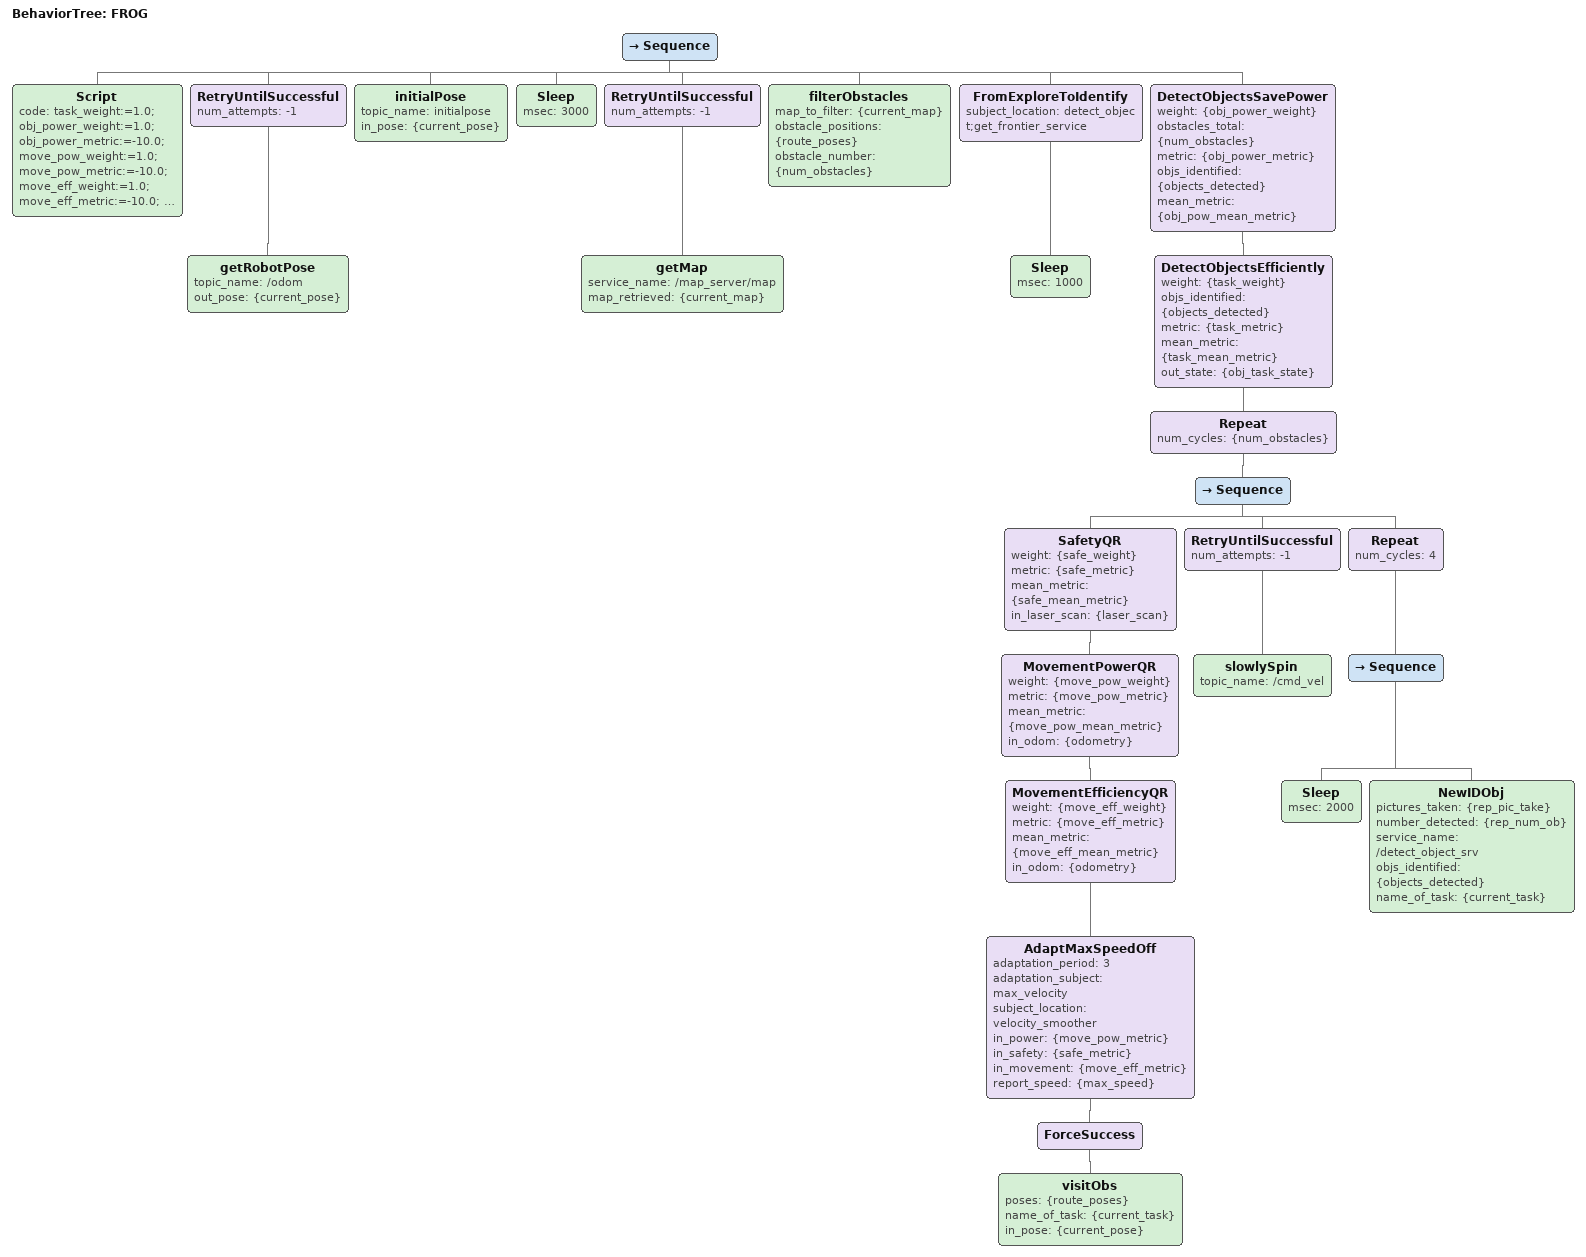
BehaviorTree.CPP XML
<root BTCPP_format="4" main_tree_to_execute="FROG">
	<include ros_pkg="rebet" path="trees/frog_task_based.xml"/>
  	<BehaviorTree ID="FROG">

		<Sequence>
			<Script code="task_weight:=1.0; obj_power_weight:=1.0; obj_power_metric:=-10.0; move_pow_weight:=1.0; move_pow_metric:=-10.0; move_eff_weight:=1.0; move_eff_metric:=-10.0; safe_weight:=1.0; safe_metric:=-10.0"/>

			<RetryUntilSuccessful num_attempts="-1">
				<getRobotPose topic_name="/odom" out_pose="{current_pose}" />
			</RetryUntilSuccessful>

			<initialPose topic_name="initialpose" in_pose="{current_pose}" />
			<Sleep msec="3000"/>

			<RetryUntilSuccessful num_attempts="-1">
				<getMap service_name="/map_server/map" map_retrieved="{current_map}"/>
			</RetryUntilSuccessful>

			<filterObstacles map_to_filter="{current_map}" obstacle_positions="{route_poses}" obstacle_number="{num_obstacles}"/>
			<FromExploreToIdentify subject_location="detect_object;get_frontier_service">
			<Sleep msec="1000"/>
			</FromExploreToIdentify>
			<DetectObjectsSavePower weight="{obj_power_weight}" obstacles_total="{num_obstacles}" metric="{obj_power_metric}" objs_identified="{objects_detected}" mean_metric="{obj_pow_mean_metric}">
			<DetectObjectsEfficiently weight="{task_weight}" objs_identified="{objects_detected}" metric="{task_metric}" mean_metric="{task_mean_metric}" out_state="{obj_task_state}" >
				<Repeat num_cycles="{num_obstacles}">
					<Sequence>
					<SafetyQR weight="{safe_weight}" metric="{safe_metric}" mean_metric="{safe_mean_metric}" in_laser_scan="{laser_scan}">
					<MovementPowerQR weight="{move_pow_weight}" metric="{move_pow_metric}" mean_metric="{move_pow_mean_metric}" in_odom="{odometry}">
					<MovementEfficiencyQR weight="{move_eff_weight}" metric="{move_eff_metric}" mean_metric="{move_eff_mean_metric}" in_odom="{odometry}">
						<AdaptMaxSpeedOff adaptation_period="3" adaptation_subject="max_velocity" subject_location="velocity_smoother" in_power="{move_pow_metric}" in_safety="{safe_metric}" in_movement="{move_eff_metric}" report_speed="{max_speed}" >
								<ForceSuccess>
									<visitObs poses="{route_poses}" name_of_task="{current_task}"  in_pose="{current_pose}"/>
								</ForceSuccess>
						</AdaptMaxSpeedOff>
					</MovementEfficiencyQR>
					</MovementPowerQR>
					</SafetyQR>

					<RetryUntilSuccessful num_attempts="-1">
						<slowlySpin topic_name="/cmd_vel" />
					</RetryUntilSuccessful>
					<Repeat num_cycles="4">
						<Sequence>
						<Sleep msec="2000"/>
						<NewIDObj pictures_taken="{rep_pic_take}" number_detected="{rep_num_ob}" service_name="/detect_object_srv" objs_identified="{objects_detected}" name_of_task="{current_task}"/>
						</Sequence>
					</Repeat>

					</Sequence>

				</Repeat>
			</DetectObjectsEfficiently>

			</DetectObjectsSavePower>
					</Sequence>
  </BehaviorTree>
</root>
